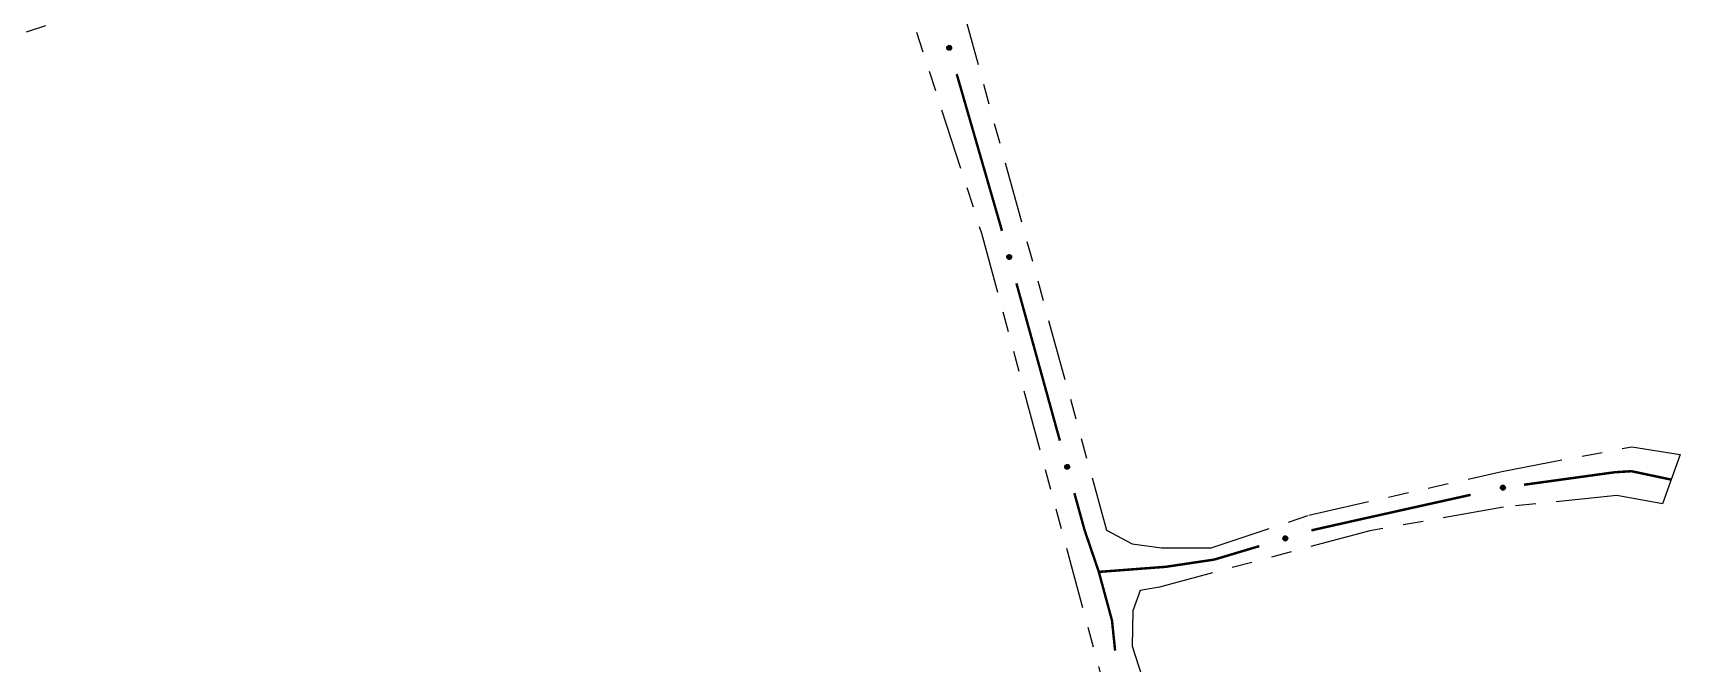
# Model space of a CAD drawing. Extents: x 209066 to 212010, y 4879784 to 4881672.
# Drawn here: x 211226.8 to 211348, y 4881137.9 to 4881184.3 of the extents above; entities that cross this region are included whole.
import ezdxf

# ---------------------------------------------------------------- set-up
doc = ezdxf.new("R2010")
doc.units = 0
doc.header["$LTSCALE"] = 1.5
doc.header["$MEASUREMENT"] = 0
doc.linetypes.add('TRACO_25', pattern=[8, 3, -1, 1, -1, 1, -1])
doc.layers.add('SV-EIXO-RUA-N-PAV', color=6, linetype='CONTINUOUS')
doc.layers.add('SV-RUA-NAO-PAV', color=7, linetype='CONTINUOUS')

msp = doc.modelspace()

# ---------------------------------------------------------------- linework, layer by layer
at = {"layer": 'SV-EIXO-RUA-N-PAV'}
for points in [[(211294.281277, 4881183.323056), (211294.324436, 4881183.30005), (211294.356825, 4881183.271451), (211294.376973, 4881183.239823), (211294.38749, 4881183.207232), (211294.394494, 4881183.172678), (211294.39387, 4881183.136282), (211294.384229, 4881183.09604), (211294.361453, 4881183.052583), (211294.329976, 4881183.02133), (211294.300025, 4881182.999917), (211294.266673, 4881182.986994), (211294.232991, 4881182.980753), (211294.195206, 4881182.982652), (211294.154521, 4881182.99282), (211294.111378, 4881183.016779), (211294.079817, 4881183.045034), (211294.061132, 4881183.076138), (211294.048352, 4881183.109751), (211294.041624, 4881183.145114), (211294.042443, 4881183.180837), (211294.052755, 4881183.221783), (211294.076967, 4881183.264052), (211294.104788, 4881183.295851), (211294.135621, 4881183.314968), (211294.168997, 4881183.326805), (211294.203569, 4881183.334252), (211294.240181, 4881183.335147), (211294.281277, 4881183.323056)], [(211298.70015, 4881167.944131), (211298.74303, 4881167.920608), (211298.775074, 4881167.891623), (211298.794842, 4881167.859756), (211298.804967, 4881167.827041), (211298.811556, 4881167.792405), (211298.810495, 4881167.756019), (211298.800372, 4881167.715896), (211298.777078, 4881167.672715), (211298.745228, 4881167.641842), (211298.715022, 4881167.62079), (211298.681517, 4881167.608268), (211298.647763, 4881167.60243), (211298.610004, 4881167.604782), (211298.569443, 4881167.615438), (211298.52659, 4881167.639912), (211298.495371, 4881167.668544), (211298.47706, 4881167.69987), (211298.464684, 4881167.733633), (211298.458381, 4881167.769074), (211298.459628, 4881167.804785), (211298.47043, 4881167.845605), (211298.495147, 4881167.88758), (211298.523348, 4881167.919044), (211298.554408, 4881167.93779), (211298.587923, 4881167.949225), (211298.622582, 4881167.956257), (211298.659202, 4881167.956713), (211298.70015, 4881167.944131)], [(211302.959948, 4881152.521611), (211303.002828, 4881152.498088), (211303.034871, 4881152.469103), (211303.054639, 4881152.437236), (211303.064765, 4881152.404521), (211303.071354, 4881152.369885), (211303.070293, 4881152.333499), (211303.06017, 4881152.293376), (211303.036875, 4881152.250195), (211303.005025, 4881152.219322), (211302.97482, 4881152.19827), (211302.941314, 4881152.185748), (211302.90756, 4881152.17991), (211302.869801, 4881152.182262), (211302.82924, 4881152.192918), (211302.786388, 4881152.217392), (211302.755168, 4881152.246024), (211302.736857, 4881152.27735), (211302.724481, 4881152.311113), (211302.718178, 4881152.346554), (211302.719426, 4881152.382265), (211302.730228, 4881152.423085), (211302.754945, 4881152.46506), (211302.783146, 4881152.496524), (211302.814206, 4881152.51527), (211302.847721, 4881152.526705), (211302.88238, 4881152.533737), (211302.919, 4881152.534193), (211302.959948, 4881152.521611)], [(211334.787453, 4881150.916666), (211334.816444, 4881150.956056), (211334.849415, 4881150.983982), (211334.883618, 4881150.999359), (211334.917385, 4881151.005065), (211334.952588, 4881151.007013), (211334.988514, 4881151.001146), (211335.026944, 4881150.985802), (211335.066662, 4881150.956997), (211335.093049, 4881150.921342), (211335.109918, 4881150.888616), (211335.117896, 4881150.853748), (211335.119215, 4881150.819518), (211335.111887, 4881150.782403), (211335.095957, 4881150.743609), (211335.066026, 4881150.704372), (211335.033515, 4881150.677216), (211335.000042, 4881150.663212), (211334.964937, 4881150.655414), (211334.928974, 4881150.653856), (211334.893742, 4881150.659819), (211334.854711, 4881150.675928), (211334.816376, 4881150.705982), (211334.788921, 4881150.738099), (211334.774451, 4881150.771367), (211334.767551, 4881150.806101), (211334.765168, 4881150.841385), (211334.769563, 4881150.877744), (211334.787453, 4881150.916666)], [(211318.772773, 4881147.165698), (211318.795389, 4881147.209063), (211318.823694, 4881147.241709), (211318.855139, 4881147.262142), (211318.887634, 4881147.272953), (211318.922124, 4881147.280269), (211318.958524, 4881147.279973), (211318.998851, 4881147.270695), (211319.042511, 4881147.248314), (211319.074048, 4881147.21712), (211319.09573, 4881147.187364), (211319.108954, 4881147.154129), (211319.115499, 4881147.120505), (211319.113942, 4881147.082705), (211319.104141, 4881147.041929), (211319.080573, 4881146.998571), (211319.052604, 4881146.966757), (211319.02167, 4881146.947791), (211318.988174, 4881146.934708), (211318.952873, 4881146.927662), (211318.917144, 4881146.928158), (211318.876107, 4881146.9381), (211318.833621, 4881146.961929), (211318.801571, 4881146.989462), (211318.782177, 4881147.020121), (211318.770039, 4881147.053388), (211318.762281, 4881147.087892), (211318.761055, 4881147.124494), (211318.772773, 4881147.165698)]]:
    msp.add_lwpolyline(points, close=True, dxfattribs=at)
for points in [[(211294.041624, 4881183.145114), (211294.079817, 4881183.045034)], [(211294.042443, 4881183.180837), (211294.111378, 4881183.016779)], [(211294.04385, 4881183.158983), (211294.093345, 4881183.036934)], [(211294.051414, 4881183.196681), (211294.130348, 4881183.012123)], [(211294.052755, 4881183.221783), (211294.154521, 4881182.99282)], [(211294.067397, 4881183.239653), (211294.173526, 4881182.990518)], [(211294.076967, 4881183.264052), (211294.195206, 4881182.982652)], [(211294.090518, 4881183.277588), (211294.211777, 4881182.985954)], [(211294.104788, 4881183.295851), (211294.232991, 4881182.980753)], [(211294.12043, 4881183.301862), (211294.248512, 4881182.986633)], [(211294.135621, 4881183.314968), (211294.266673, 4881182.986994)], [(211294.152616, 4881183.318271), (211294.28035, 4881182.994419)], [(211294.168997, 4881183.326805), (211294.300025, 4881182.999917)], [(211294.188388, 4881183.327194), (211294.315332, 4881183.015898)], [(211294.203569, 4881183.334252), (211294.329976, 4881183.02133)], [(211294.223053, 4881183.330116), (211294.344865, 4881183.041482)], [(211294.240181, 4881183.335147), (211294.361453, 4881183.052583)], [(211294.259235, 4881183.327794), (211294.370055, 4881183.077175)], [(211294.281277, 4881183.323056), (211294.384229, 4881183.09604)], [(211294.304277, 4881183.309569), (211294.38659, 4881183.123148)], [(211294.324436, 4881183.30005), (211294.39387, 4881183.136282)], [(211294.34297, 4881183.283827), (211294.390775, 4881183.16271)], [(211294.356825, 4881183.271451), (211294.394494, 4881183.172678)], [(211298.458381, 4881167.769074), (211298.495371, 4881167.668544)], [(211298.459628, 4881167.804785), (211298.52659, 4881167.639912)], [(211298.460772, 4881167.782916), (211298.508801, 4881167.660282)], [(211298.468789, 4881167.82052), (211298.545504, 4881167.63503)], [(211298.47043, 4881167.845605), (211298.569443, 4881167.615438)], [(211298.485285, 4881167.863298), (211298.58842, 4881167.612908)], [(211298.495147, 4881167.88758), (211298.610004, 4881167.604782)], [(211298.50886, 4881167.900953), (211298.626613, 4881167.607886)], [(211298.523348, 4881167.919044), (211298.647763, 4881167.60243)], [(211298.539061, 4881167.924867), (211298.663353, 4881167.608124)], [(211298.554408, 4881167.93779), (211298.681517, 4881167.608268)], [(211298.571441, 4881167.940889), (211298.695283, 4881167.615528)], [(211298.587923, 4881167.949225), (211298.715022, 4881167.62079)], [(211298.607317, 4881167.949382), (211298.730519, 4881167.636586)], [(211298.622582, 4881167.956257), (211298.745228, 4881167.641842)], [(211298.642015, 4881167.951888), (211298.760357, 4881167.661814)], [(211298.659202, 4881167.956713), (211298.777078, 4881167.672715)], [(211298.678167, 4881167.949133), (211298.785973, 4881167.697202)], [(211298.70015, 4881167.944131), (211298.800372, 4881167.715896)], [(211298.722987, 4881167.930369), (211298.803059, 4881167.742974)], [(211298.74303, 4881167.920608), (211298.810495, 4881167.756019)], [(211298.761368, 4881167.904164), (211298.807718, 4881167.782482)], [(211298.775074, 4881167.891623), (211298.811556, 4881167.792405)], [(211302.718178, 4881152.346554), (211302.755168, 4881152.246024)], [(211302.719426, 4881152.382265), (211302.786388, 4881152.217392)], [(211302.72057, 4881152.360396), (211302.768598, 4881152.237762)], [(211302.728586, 4881152.398), (211302.805301, 4881152.212509)], [(211302.730228, 4881152.423085), (211302.82924, 4881152.192918)], [(211302.745083, 4881152.440778), (211302.848217, 4881152.190388)], [(211302.754945, 4881152.46506), (211302.869801, 4881152.182262)], [(211302.768657, 4881152.478433), (211302.88641, 4881152.185366)], [(211302.783146, 4881152.496524), (211302.90756, 4881152.17991)], [(211302.798858, 4881152.502347), (211302.92315, 4881152.185604)], [(211302.814206, 4881152.51527), (211302.941314, 4881152.185748)], [(211302.831239, 4881152.518369), (211302.95508, 4881152.193008)], [(211302.847721, 4881152.526705), (211302.97482, 4881152.19827)], [(211302.867115, 4881152.526862), (211302.990317, 4881152.214065)], [(211302.88238, 4881152.533737), (211303.005025, 4881152.219322)], [(211302.901813, 4881152.529368), (211303.020155, 4881152.239294)], [(211302.919, 4881152.534193), (211303.036875, 4881152.250195)], [(211302.937964, 4881152.526613), (211303.045771, 4881152.274682)], [(211302.959948, 4881152.521611), (211303.06017, 4881152.293376)], [(211302.982784, 4881152.507849), (211303.062856, 4881152.320454)], [(211303.002828, 4881152.498088), (211303.070293, 4881152.333499)], [(211303.021166, 4881152.481644), (211303.067515, 4881152.359962)], [(211303.034871, 4881152.469103), (211303.071354, 4881152.369885)], [(211334.765168, 4881150.841385), (211335.093049, 4881150.921342)], [(211334.767551, 4881150.806101), (211335.109918, 4881150.888616)], [(211334.769563, 4881150.877744), (211335.066662, 4881150.956997)], [(211334.769962, 4881150.825345), (211335.096312, 4881150.906067)], [(211334.772071, 4881150.860069), (211335.075254, 4881150.938981)], [(211334.773633, 4881150.788661), (211335.112521, 4881150.868354)], [(211334.774451, 4881150.771367), (211335.117896, 4881150.853748)], [(211334.779586, 4881150.895538), (211335.043568, 4881150.969055)], [(211334.785229, 4881150.754444), (211335.115634, 4881150.835725)], [(211334.787453, 4881150.916666), (211335.026944, 4881150.985802)], [(211334.788921, 4881150.738099), (211335.119215, 4881150.819518)], [(211334.804117, 4881150.937481), (211335.00046, 4881150.992048)], [(211334.804935, 4881150.721344), (211335.111008, 4881150.799277)], [(211334.816376, 4881150.705982), (211335.111887, 4881150.782403)], [(211334.816444, 4881150.956056), (211334.988514, 4881151.001146)], [(211334.83517, 4881150.972057), (211334.961915, 4881151.001895)], [(211334.839139, 4881150.692994), (211335.100975, 4881150.762084)], [(211334.849415, 4881150.983982), (211334.952588, 4881151.007013)], [(211334.854711, 4881150.675928), (211335.095957, 4881150.743609)], [(211334.879358, 4881150.670981), (211335.073369, 4881150.722473)], [(211334.893742, 4881150.659819), (211335.066026, 4881150.704372)], [(211334.91557, 4881150.658059), (211335.043481, 4881150.689435)], [(211334.928974, 4881150.653856), (211335.033515, 4881150.677216)], [(211318.761055, 4881147.124494), (211319.042511, 4881147.248314)], [(211318.762281, 4881147.087892), (211319.074048, 4881147.21712)], [(211318.76624, 4881147.107413), (211319.053762, 4881147.231826)], [(211318.768235, 4881147.143614), (211319.017843, 4881147.256693)], [(211318.769475, 4881147.072775), (211319.079612, 4881147.202525)], [(211318.770039, 4881147.053388), (211319.09573, 4881147.187364)], [(211318.772773, 4881147.165698), (211318.998851, 4881147.270695)], [(211318.77872, 4881147.037085), (211319.101406, 4881147.167739)], [(211318.782177, 4881147.020121), (211319.108954, 4881147.154129)], [(211318.786052, 4881147.188818), (211318.971722, 4881147.272812)], [(211318.795389, 4881147.209063), (211318.958524, 4881147.279973)], [(211318.795419, 4881147.005049), (211319.109479, 4881147.135972)], [(211318.801571, 4881146.989462), (211319.115499, 4881147.120505)], [(211318.811444, 4881147.227742), (211318.932125, 4881147.27664)], [(211318.819962, 4881146.975357), (211319.11049, 4881147.099245)], [(211318.823694, 4881147.241709), (211318.922124, 4881147.280269)], [(211318.833621, 4881146.961929), (211319.113942, 4881147.082705)], [(211318.858105, 4881146.95258), (211319.106271, 4881147.060955)], [(211318.876107, 4881146.9381), (211319.104141, 4881147.041929)], [(211318.90122, 4881146.936986), (211319.085057, 4881147.017583)], [(211318.917144, 4881146.928158), (211319.080573, 4881146.998571)], [(211318.938985, 4881146.929762), (211319.060581, 4881146.980357)], [(211318.952873, 4881146.927662), (211319.052604, 4881146.966757)]]:
    msp.add_lwpolyline(points, dxfattribs=at)
at = {"layer": 'SV-EIXO-RUA-N-PAV', "const_width": 0.18}
for points in [[(211294.770994, 4881181.233161), (211297.826541, 4881170.66606)], [(211297.826541, 4881170.66606), (211297.996068, 4881170.079779)], [(211297.996068, 4881170.079779), (211298.099821, 4881169.704143)], [(211299.164771, 4881165.848513), (211302.359619, 4881154.281623)], [(211336.494526, 4881151.040467), (211342.438507, 4881151.858446)], [(211342.438507, 4881151.858446), (211343.180199, 4881151.960513)], [(211343.180199, 4881151.960513), (211343.431028, 4881151.976191)], [(211343.431028, 4881151.976191), (211344.389066, 4881152.036068)], [(211344.389066, 4881152.036068), (211346.385084, 4881151.614301)], [(211346.385084, 4881151.614301), (211347.311154, 4881151.418619)], [(211303.424568, 4881150.425993), (211303.957043, 4881148.498178)], [(211324.744993, 4881148.560578), (211332.567132, 4881150.298831)], [(211303.957043, 4881148.498178), (211304.180919, 4881147.687639)], [(211321.04284, 4881147.729482), (211323.781913, 4881148.344377)], [(211323.781913, 4881148.344377), (211324.744993, 4881148.560578)], [(211304.180919, 4881147.687639), (211305.201766, 4881144.698015)], [(211320.85816, 4881147.674269), (211321.04284, 4881147.729482)], [(211313.176535, 4881145.458352), (211313.71409, 4881145.538413)], [(211313.71409, 4881145.538413), (211317.02577, 4881146.528503)], [(211305.201766, 4881144.698015), (211305.224147, 4881144.632472)], [(211305.224147, 4881144.632472), (211309.21254, 4881144.936968)], [(211305.224147, 4881144.632472), (211305.990288, 4881141.803643)], [(211309.21254, 4881144.936968), (211310.163046, 4881145.009534)], [(211310.163046, 4881145.009534), (211313.176535, 4881145.458352)], [(211305.990288, 4881141.803643), (211306.192858, 4881141.055691)], [(211306.192858, 4881141.055691), (211306.31892, 4881139.837092)], [(211306.31892, 4881139.837092), (211306.416407, 4881138.894719)], [(211306.416407, 4881138.894719), (211306.431571, 4881138.844354)]]:
    msp.add_lwpolyline(points, dxfattribs=at)
at = {"layer": 'SV-RUA-NAO-PAV', "linetype": 'TRACO_25'}
for points in [[(211235.482765, 4881362.876285, 6.545141), (211242.850928, 4881340.982327, 6.545141), (211266.005928, 4881275.139692, 7.370626), (211281.658694, 4881226.554317, 7.845187), (211287.890193, 4881207.558917, 7.845187), (211295.14346, 4881186.260828, 7.745522), (211305.792446, 4881147.69768, 7.770438), (211307.681826, 4881146.705497, 8.019602), (211309.828368, 4881146.410125, 8.119267), (211313.47758, 4881146.399988, 8.119267), (211320.6761, 4881148.803201, 8.493012), (211334.863485, 4881152.024156, 8.542845), (211344.410533, 4881153.834023, 8.542845), (211347.967118, 4881153.260796, 8.592678), (211346.672867, 4881149.626082, 8.592678), (211343.324613, 4881150.259536, 8.592678), (211334.979494, 4881149.38984, 8.692343), (211325.163444, 4881147.661149, 8.567761), (211309.673436, 4881143.514576, 8.1691), (211308.270996, 4881143.253351, 8.1691), (211307.730646, 4881141.760081, 8.069434), (211307.678785, 4881139.163235, 8.069434), (211318.722881, 4881104.966818, 8.069434)], [(211144.405248, 4881153.619464, 5.469509), (211143.625223, 4881156.865681, 5.594582), (211144.670727, 4881158.703926, 5.594582), (211150.962644, 4881160.206671, 5.394464), (211209.291082, 4881178.619492, 6.395053), (211249.73031, 4881192.141135, 6.995406), (211281.865885, 4881201.555016, 7.571107), (211282.001279, 4881201.575542, 7.571107), (211283.681705, 4881201.830306, 7.62094), (211286.277085, 4881201.430717, 7.695689), (211296.595163, 4881169.538938, 7.919936), (211305.886918, 4881135.084662, 8.243849)]]:
    msp.add_polyline3d(points, dxfattribs=at)

doc.saveas('drawing.dxf')
